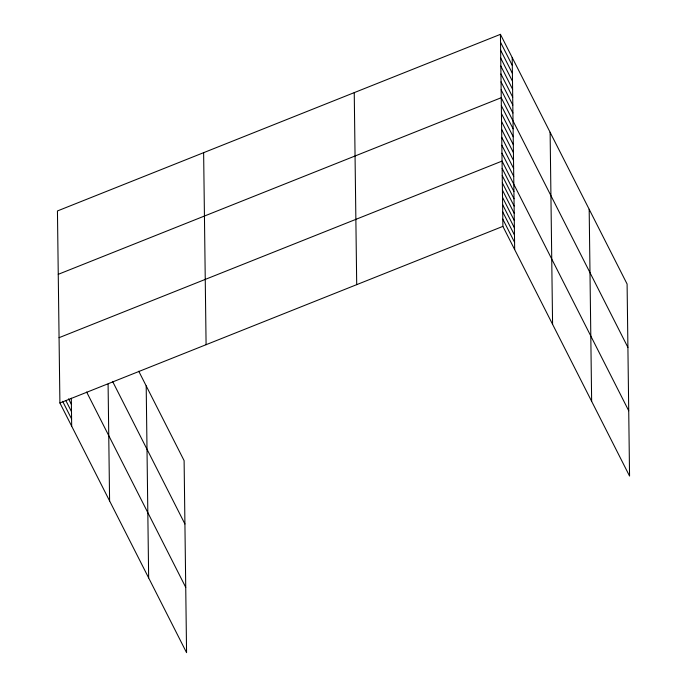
<?xml version="1.0" encoding="UTF-8"?>
<svg xmlns="http://www.w3.org/2000/svg" width="687" height="687" viewBox="0 0 687 687"><rect width="100%" height="100%" fill="white"/><g stroke="black" fill="none" stroke-linecap="round" stroke-linejoin="round"><path stroke-width="1.03" d="M500.428 34.35L502.893 226.375L629.558 476.048L627.094 284.032L500.428 34.35L57.442 210.952L59.906 402.968L186.572 652.65L184.107 460.625L138.748 371.22M58.258 274.319L501.235 97.717L627.909 347.399M59.065 337.686L502.051 161.084L628.725 410.766M59.906 402.968L502.893 226.375M500.531 42.268L512.296 65.471M500.625 50.194L512.399 73.397M500.729 58.112L512.502 81.315M500.832 66.038L512.605 89.241M500.935 73.956L512.708 97.159M501.038 81.873L512.811 105.077M501.141 89.799L512.906 113.003M501.338 105.635L513.112 128.838M501.441 113.561L513.215 136.765M501.544 121.479L513.318 144.682M501.647 129.405L513.421 152.608M501.75 137.323L513.515 160.526M501.853 145.24L513.618 168.444M501.948 153.167L513.721 176.37M502.145 168.341L513.919 191.544M502.24 175.597L514.013 198.801M502.334 182.845L514.108 206.048M502.429 190.101L514.194 213.305M502.515 197.358L514.288 220.561M502.609 204.614L514.383 227.818M502.704 211.862L514.477 235.066M502.798 219.119L514.572 242.322M112.591 381.422L184.923 523.992M86.639 392.028L185.739 587.359M68.571 398.846L71.396 404.411M65.84 400.53L71.491 411.668M62.637 401.285L71.585 418.924M589.18 209.295L591.644 401.311M550.115 132.29L552.58 324.316M512.201 57.553L514.666 249.579M354.243 92.625L356.708 284.65M203.627 152.669L206.091 344.694M146.194 385.888L148.658 577.913M108.091 384.136L109.594 500.909M71.319 398.194L71.68 426.172"/></g></svg>
